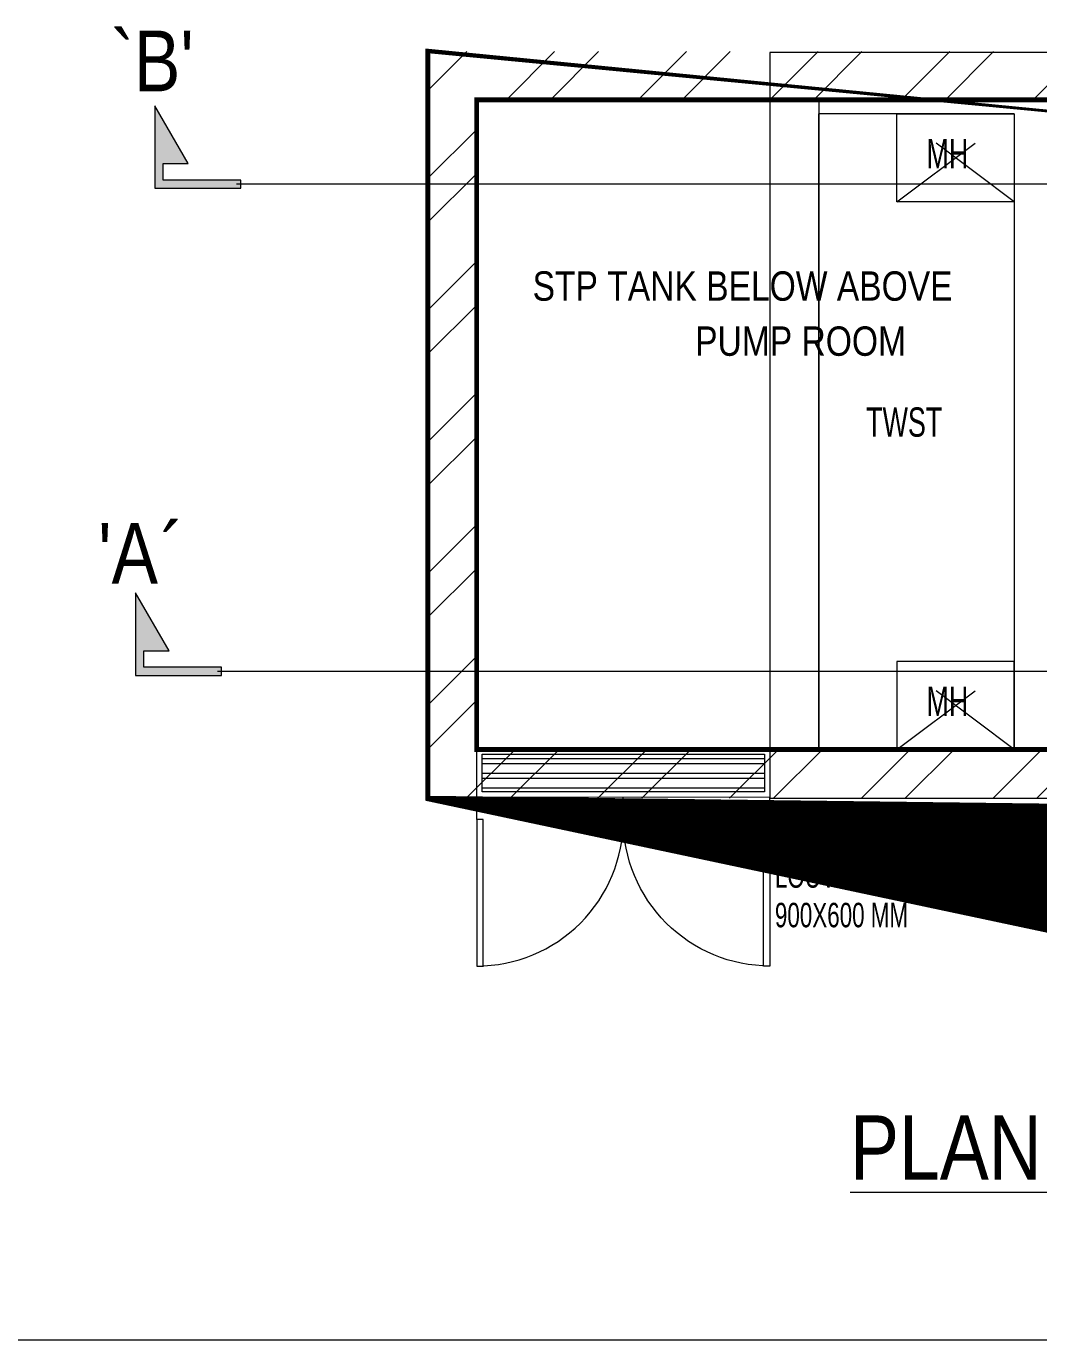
# Model space of a CAD drawing. Header units: metres. Extents: x 385023 to 385532, y 1408468 to 1408621.
# Drawn here: x 385059.94 to 385073.07, y 1408497.19 to 1408514.22 of the extents above; entities that cross this region are included whole.
import ezdxf
from ezdxf.enums import TextEntityAlignment as Align

# ---------------------------------------------------------------- set-up
doc = ezdxf.new("R2010")
doc.units = ezdxf.units.M
doc.header["$MEASUREMENT"] = 0
doc.linetypes.add('DASHED', pattern=[0.75, 0.5, -0.25])
doc.linetypes.add('PHANTOM2', pattern=[1.25, 0.625, -0.125, 0.125, -0.125, 0.125, -0.125])
doc.layers.add('MEP INPUT', color=3, linetype='Continuous', lineweight=0)
doc.styles.add('Roman', font='ARIALN.TTF')
doc.styles.get("Standard").update_dxf_attribs({"font": 'ARIALN.TTF', "height": 0.35})

# ---------------------------------------------------------------- blocks, each defined once
blk = doc.blocks.new('*U580')
for p, q in [((0, 0), (0, 5.999999999999999)), ((40, 7.999999999999999e-15), (40, 6.000000000000008))]:
    blk.add_line(p, q)
blk.add_lwpolyline([(0, 0), (1.42e-14, -40), (1.750000000000014, -40), (1.75, 9e-16)], close=True)
blk.add_arc((0, 0), 40, 270, 3.96e-14)
blk = doc.blocks.new('*U581')
for p, q in [((0, 0), (0, 5.999999999999999)), ((40, 7.999999999999999e-15), (40, 6.000000000000008))]:
    blk.add_line(p, q)
blk.add_lwpolyline([(0, 0), (1.42e-14, -40), (1.750000000000014, -40), (1.75, 9e-16)], close=True)
blk.add_arc((0, 0), 40, 270, 3.96e-14)
blk = doc.blocks.new('A$C49351B01')
at = {"layer": 'MEP INPUT', "lineweight": 0}
h = blk.add_hatch(dxfattribs=at)
h.set_pattern_fill('ANSI32', color=8, scale=0.05, angle=1.46773653486e-05)
h.set_pattern_definition([(45.00001467736532, (-5383.54087743323, -4928.793665722786), (-0.3367596908072347, 0.3367595182729298), []), (45.00001467736532, (-5383.316370933228, -4928.793665665276), (-0.3367596908072347, 0.3367595182729298), [])])
edge = h.paths.add_edge_path(flags=17)
edge.add_line((24.40385100177878, -5.919942976652237), (16.90432289783682, -5.919942976679716))
edge.add_line((16.90432289783689, -5.919942976679749), (16.90432223671394, -2.600483611419065))
edge.add_line((16.90432223671382, -2.600483611419122), (24.15385100182248, -2.600483611430038))
edge.add_line((24.15385100182266, -2.600483611430036), (24.1538510017782, -5.919942976651355))
h.paths.add_polyline_path([(24.15388731256212, -6.169942974013907), (22.65300542225554, -6.169942974021863), (22.65296911147129, -5.919942976658603), (24.15385100177787, -5.919942976651213)], flags=17)
h.paths.add_polyline_path([(24.40385100177741, -6.169942976649962), (22.65300542225554, -6.169942974021863), (16.65432325450433, -6.169942976680657), (16.65432254116558, -2.350483611419804), (24.40385100182334, -2.350483611429922)])
for points in [[(15.25766433889703, -2.628127791522047), (15.25766433890021, -3.050506290896464), (15.69699556188902, -3.050506290893281), (15.69699556188811, -3.008268440956271), (15.2999021888379, -3.008268440959569), (15.2999021888379, -2.923792741084412), (15.42836657711859, -2.92379274108282)], [(15.15989278195616, -5.120015597222732), (15.1598927819582, -5.542394096597377), (15.59922400494702, -5.542394096594988), (15.59922400494724, -5.500156246657183), (15.20213063189635, -5.500156246659797), (15.2021306318959, -5.415680546784756), (15.33059502017772, -5.415680546783164)]]:
    blk.add_hatch(color=1, dxfattribs=at).paths.add_polyline_path(points)
h = blk.add_hatch(dxfattribs=at)
h.set_pattern_fill('ANSI32', color=30, scale=0.2, angle=-225.008307141703, style=0)
h.set_pattern_definition([(179.9916928582969, (-33.40426415149091, -834.6378576700178), (-1.0874023023e-05, -0.0749999992117042), []), (179.9916928582969, (-33.42926052651205, -834.6128540456453), (-1.0874023023e-05, -0.0749999992117042), [])])
h.paths.add_polyline_path([(18.37564332753959, -5.94356922618408), (18.37567133530228, -6.136402866751268), (16.9328377079064, -6.13661242843841), (16.9328097001428, -5.943778787870087)])
at = {"layer": 'MEP INPUT', "color": 8, "lineweight": 0}
for p, q in [((18.65422307495987, -2.669943008720565), (18.65422307498034, -5.919943008720565)), ((18.65422307498034, -5.919943008720565), (18.65422307495987, -2.669943008720565)), ((19.65422307496033, -2.669943008714312), (18.65422307495987, -2.669943008720565)), ((19.65422307496033, -2.669943008714312), (19.65422307498056, -5.919943008714426))]:
    blk.add_line(p, q, dxfattribs=at)
at = {"layer": 'MEP INPUT', "lineweight": 0}
blk.add_line((19.4042230749601, -2.669943008715677), (18.80422307496087, -2.669943008719883), dxfattribs=at)
at = {"layer": 'MEP INPUT', "color": 1, "linetype": 'DASHED', "lineweight": 0}
for p, q in [((19.05422307496178, -3.119943008717882), (19.65422307496033, -2.669943008714312)), ((19.65422307496215, -3.119943008714358), (19.0542230749586, -2.669943008717837)), ((19.65422307498056, -5.919943008714426), (19.05422307497929, -5.469943008732798)), ((19.05422307498202, -5.919943008718064), (19.65422307497829, -5.469943008729159))]:
    blk.add_line(p, q, dxfattribs=at)
at = {"layer": 'MEP INPUT', "lineweight": 0, "ltscale": 1000}
blk.add_line((19.51346694509902, -2.669943008714881), (19.21793851046368, -2.669943008716018), dxfattribs=at)
at = {"layer": 'MEP INPUT', "color": 1, "linetype": 'PHANTOM2', "lineweight": 0, "ltscale": 500}
for p, q in [((25.00002797758089, -3.029387365877028), (15.67608674115468, -3.029387365925913)), ((25.09106784977575, -5.521275171578053), (15.57831518421358, -5.521275171626371))]:
    blk.add_line(p, q, dxfattribs=at)
at = {"layer": 'MEP INPUT', "color": 7, "lineweight": 0}
blk.add_line((0, -8.93895284141999), (28.51137078718285, -8.93895284141999), dxfattribs=at)
at = {"layer": 'MEP INPUT', "color": 5, "lineweight": 0, "const_width": 0.025}
blk.add_lwpolyline([(24.40385100177741, -6.169942976649962), (16.6543232545041, -6.169942976679976), (16.65432254116445, -2.347965036452137), (24.40385100182266, -2.347965036462596)], close=True, dxfattribs=at)
at = {"layer": 'MEP INPUT', "color": 8, "lineweight": 0}
for points in [[(18.40422307498329, -6.169943008722043), (24.40375150949717, -6.169943008683503), (24.40526964859146, -2.355226827230694), (18.40422307495737, -2.35522682726912)], [(18.65422307498034, -5.919943008720565), (24.15375150949535, -5.919943008685662), (24.15375150947557, -2.602708252263369), (18.65422307496055, -2.60270825229702)], [(18.65422307498034, -5.919943008720565), (24.15385098197044, -5.919943008685436), (24.15517013652493, -2.605226827231376), (18.65422307495942, -2.605226827267301)]]:
    blk.add_lwpolyline(points, close=True, dxfattribs=at)
at = {"layer": 'MEP INPUT', "color": 5, "lineweight": 0, "const_width": 0.025}
blk.add_lwpolyline([(24.40385100177878, -5.919942976652237), (16.90432289783689, -5.919942976679749), (16.90432223671291, -2.597965036451796), (24.15385100182175, -2.59796503646271), (24.15385100177787, -5.919942976651213)], dxfattribs=at)
at = {"layer": 'MEP INPUT', "color": 1, "lineweight": 0}
for points in [[(15.2999021888379, -3.008268440959569), (15.2999021888379, -2.923792741084412), (15.42836657711859, -2.92379274108282), (15.25766433889703, -2.628127791522047), (15.25766433890021, -3.050506290896464), (15.69699556188902, -3.050506290893281), (15.69699556188811, -3.008268440956271)], [(15.20213063189635, -5.500156246659797), (15.2021306318959, -5.415680546784756), (15.33059502017772, -5.415680546783164), (15.15989278195616, -5.120015597222732), (15.1598927819582, -5.542394096597377), (15.59922400494702, -5.542394096594988), (15.59922400494724, -5.500156246657183)]]:
    blk.add_lwpolyline(points, close=True, dxfattribs=at)
at = {"layer": 'MEP INPUT', "color": 1, "linetype": 'DASHED', "lineweight": 0, "ltscale": 150}
for points in [[(19.0542230749586, -2.669943008717837), (19.65422307496033, -2.669943008714312), (19.65422307496215, -3.119943008714358), (19.05422307496178, -3.119943008717882)], [(19.65422307497829, -5.469943008729159), (19.05422307497929, -5.469943008732798), (19.05422307498202, -5.919943008718064), (19.65422307498056, -5.919943008714426)]]:
    blk.add_lwpolyline(points, close=True, dxfattribs=at)
at = {"layer": 'MEP INPUT', "color": 7, "lineweight": 0}
for points in [[(18.40422235441861, -5.914981896215749), (18.40425866520331, -6.164981893578215), (16.90425868102465, -6.165199758287031), (16.90422237024086, -5.915199760923882)], [(18.37564332753959, -5.94356922618408), (18.37567133530228, -6.136402866751268), (16.9328377079064, -6.13661242843841), (16.9328097001428, -5.943778787870087)]]:
    blk.add_lwpolyline(points, close=True, dxfattribs=at)
at = {"layer": 'MEP INPUT', "lineweight": 0, "yscale": 0.01875, "zscale": 0.01875}
for name, p, xscale, rotation in [('*U581', (16.90425868038801, -6.277695370924107), 0.01875, 7.338588831599999e-06), ('*U580', (18.40425868038756, -6.277695370928996), -0.01875, 7.3385888566e-06)]:
    blk.add_blockref(name, p, dxfattribs=dict(at, xscale=xscale, rotation=rotation))
at = {"layer": 'MEP INPUT', "color": 7, "lineweight": 0}
blk.add_text("`B'", height=0.31104, rotation=359.9999999992379, dxfattribs=at).set_placement((15.24459831649869, -2.388142721534563), align=Align.MIDDLE)
at = {"layer": 'MEP INPUT', "color": 7, "lineweight": 0, "style": 'Roman', "width": 0.7999999999999993}
for s, p in [('MH', (19.20487174035088, -2.948570953440366)), ('TWST', (18.89645853232878, -4.320825766376061)), ('MH', (19.20487174037021, -5.748570953439981))]:
    blk.add_text(s, height=0.15, dxfattribs=at).set_placement(p)
at = {"layer": 'MEP INPUT', "lineweight": 0}
for s, p in [('STP TANK BELOW ABOVE', (17.19025244499408, -3.625131189582702)), ('PUMP ROOM', (18.0217092013325, -3.906866363436733))]:
    blk.add_text(s, height=0.15, dxfattribs=at).set_placement(p)
at = {"layer": 'MEP INPUT', "color": 7, "lineweight": 0, "text_generation_flag": 2}
blk.add_text("`A'", height=0.31104, dxfattribs=at).set_placement((15.18064556956551, -4.906471158660451), align=Align.MIDDLE)
at = {"layer": 'MEP INPUT', "color": 7, "lineweight": 0, "style": 'Roman', "width": 0.7999999999999993}
for s, p in [('LOUVERED WINDOW', (18.42975204962204, -6.627269025789018)), ('900X600 MM', (18.4297520510861, -6.82966014283545))]:
    blk.add_text(s, height=0.125, rotation=0.0083222335349827, dxfattribs=at).set_placement(p)
at = {"layer": 'MEP INPUT', "color": 7, "lineweight": 0}
blk.add_text('%%UPLAN FOR PUMP ROOM', height=0.3276, dxfattribs=at).set_placement((20.98267561799884, -7.955594908218528), align=Align.MIDDLE)

msp = doc.modelspace()

# ---------------------------------------------------------------- block references
at = {"xscale": 2.535165519337624, "yscale": 2.535165519337624, "zscale": 2.535165519337624}
msp.add_blockref('A$C49351B01', (385022.9230434587, 1408519.856398713, 0.025212673160695), dxfattribs=at)

doc.saveas('drawing.dxf')
